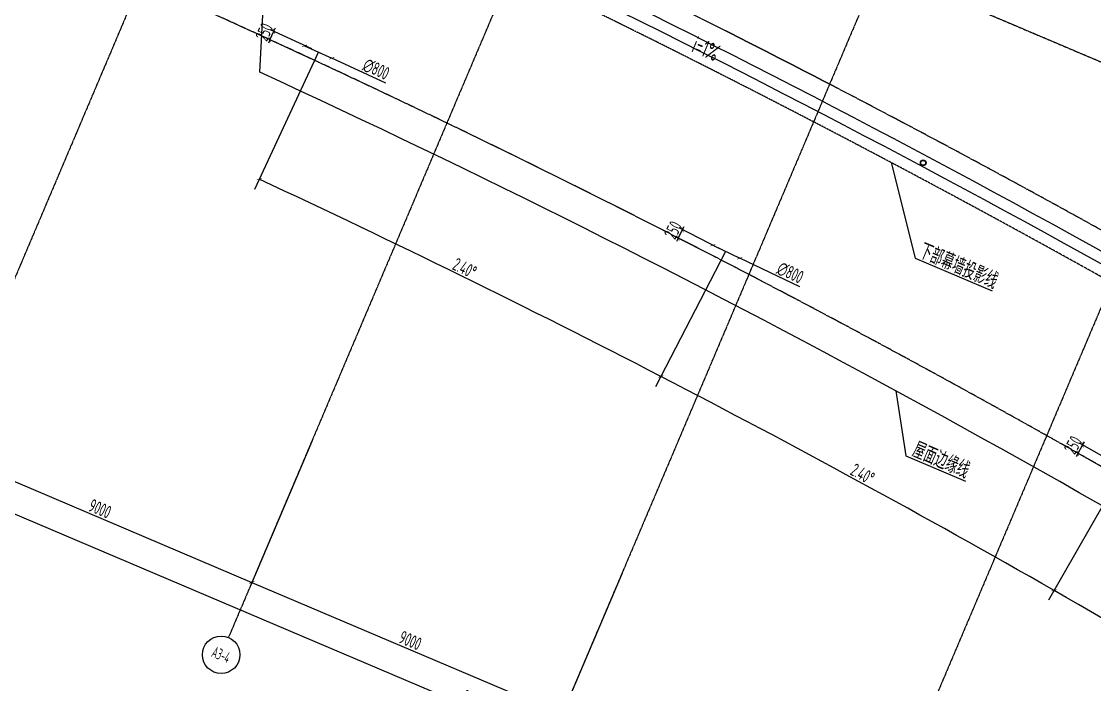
# Model space of a CAD drawing. Extents: x 11778731 to 12222456, y -6694179 to -6314888.
# Drawn here: x 11892748 to 11921395, y -6449001 to -6431301 of the extents above; entities that cross this region are included whole.
import ezdxf
from ezdxf.enums import TextEntityAlignment as Align

# ---------------------------------------------------------------- set-up
doc = ezdxf.new("R2010")
doc.units = 0
doc.header["$LTSCALE"] = 10
doc.header["$MEASUREMENT"] = 0
doc.linetypes.add('A3-RG-axis-100$0$CENTER', pattern=[2, 1.25, -0.25, 0.25, -0.25])
doc.linetypes.add('A3-RI-RF(顶视)$0$DASH', pattern=[0.35, 0.25, -0.1])
for name, color, linetype in [('A3-RG-axis-100$0$A-DIMS-100', 1, 'Continuous'), ('A3-RG-axis-100$0$A-DIMS-150', 1, 'Continuous'), ('A3-RG-axis-100$0$A-GRID', 1, 'A3-RG-axis-100$0$CENTER'), ('A3-RG-axis-100$0$A-SYMB', 4, 'Continuous'), ('A3-RI-RF(顶视)$0$A-HATH', 9, 'Continuous'), ('A3-RI-RF(顶视)$0$A-ROOF-EDGE', 2, 'Continuous'), ('A3-RI-RF(顶视)$0$A3-RM-RF$0$0P-1', 191, 'Continuous'), ('A3-RI-RF(顶视)$0$A3-SYMB-RF-100$0$A-SYMB', 4, 'Continuous'), ('A3-RI-RF(顶视)$0$A3-SYMB-RF-100$0$A-SYMB-AREA', 4, 'Continuous'), ('A3-RI-RF(顶视)$0$A3-SYMB-RF-100$0$A-SYMB-NAME', 4, 'Continuous'), ('A3-RI-RF(顶视)$0$A3-SYMB-RF-100$0$A-SYMB-NAME-E', 4, 'Continuous')]:
    doc.layers.add(name, color=color, linetype=linetype)
doc.styles.add('A3-RG-axis-100$0$$0$XD2008', font='xd-hzs.shx', dxfattribs={"width": 0.7, "bigfont": 'xd-hztxt.shx'})
doc.styles.add('A3-RG-axis-100$0$XD2008', font='xd-hzs.shx', dxfattribs={"width": 0.7, "bigfont": 'xd-hztxt.shx'})
doc.styles.add('A3-RI-RF(顶视)$0$A3-SYMB-RF-100$0$ECADI', font='hzs.shx', dxfattribs={"width": 0.7, "bigfont": 'hztxt.shx'})
doc.dimstyles.new('A3-RG-axis-100$0$XD100$0', dxfattribs={"dimscale": 100, "dimtxt": 3.5, "dimasz": 1, "dimexe": 1, "dimexo": 2, "dimgap": 0.5, "dimtad": 1, "dimdec": 0, "dimdsep": 46, "dimtxsty": 'A3-RG-axis-100$0$XD2008', "dimblk1": 'A3-RG-axis-100$0$_ARCHTICK', "dimblk2": 'A3-RG-axis-100$0$_ARCHTICK', "dimsah": 1, "dimcen": 2.5, "dimclrt": 4, "dimaunit": 1, "dimadec": 0, "dimazin": 0, "dimtfac": 1, "dimtdec": 0, "dimtix": 1, "dimtmove": 0, "dimatfit": 3, "dimfxl": 0, "dimtolj": 1, "dimtzin": 0, "dimarcsym": 0})

# ---------------------------------------------------------------- blocks, each defined once
blk = doc.blocks.new('A3-RG-axis-100$0$_ARCHTICK')
at = {"color": 0, "linetype": 'ByBlock', "const_width": 0.15}
blk.add_lwpolyline([(-0.5, -0.5), (0.5, 0.5)], dxfattribs=at)
blk = doc.blocks.new('*D57')
at = {"layer": 'A3-RG-axis-100$0$A-DIMS-100', "color": 0, "lineweight": -2}
for p, q in [((11879441, -6434531), (11877837, -6438311)), ((11931726, -6461076), (11877876, -6438218)), ((11931640, -6461280), (11931765, -6460984))]:
    blk.add_line(p, q, dxfattribs=at)
at = {"layer": 'Defpoints', "color": 0}
for p in [(11879520, -6434347), (11877876, -6438218), (11931561, -6461464)]:
    blk.add_point(p, dxfattribs=at)
at = {"layer": 'A3-RG-axis-100$0$A-DIMS-100', "color": 0, "lineweight": -2, "xscale": 100, "yscale": 100, "zscale": 100}
for p, rotation in [((11877876, -6438218), 157.0000000217818), ((11931726, -6461076), 337.0000000217818)]:
    blk.add_blockref('A3-RG-axis-100$0$_ARCHTICK', p, dxfattribs=dict(at, rotation=rotation))
at = {"layer": 'A3-RG-axis-100$0$A-DIMS-100', "color": 4, "insert": (11904889, -6449440), "char_height": 350, "attachment_point": 5, "rotation": 337, "style": 'A3-RG-axis-100$0$XD2008'}
blk.add_mtext('\\A1;58500', dxfattribs=at)
blk = doc.blocks.new('A3-RG-axis-100$0$$0$ECADI-TAG-GRID')
at = {"color": 13}
blk.add_circle((0, 0), 5, dxfattribs=at)
at = {"style": 'A3-RG-axis-100$0$$0$XD2008', "width": 0.7}
blk.add_attdef('GRID', text='', height=5, dxfattribs=at).set_placement((0, 0), align=Align.MIDDLE)
blk = doc.blocks.new('*D71')
at = {"layer": 'A3-RG-axis-100$0$A-DIMS-100', "color": 0, "lineweight": -2}
for p, q in [((11892212, -6438996), (11890577, -6442849)), ((11890616, -6442757), (11898900, -6446274)), ((11899878, -6443971), (11898861, -6446366))]:
    blk.add_line(p, q, dxfattribs=at)
at = {"layer": 'Defpoints', "color": 0}
for p in [(11892290, -6438812), (11899956, -6443787), (11898900, -6446274)]:
    blk.add_point(p, dxfattribs=at)
at = {"layer": 'A3-RG-axis-100$0$A-DIMS-100', "color": 0, "lineweight": -2, "xscale": 100, "yscale": 100, "zscale": 100}
for p, rotation in [((11890616, -6442757), 156.9999999998815), ((11898900, -6446274), 336.9999999998814)]:
    blk.add_blockref('A3-RG-axis-100$0$_ARCHTICK', p, dxfattribs=dict(at, rotation=rotation))
at = {"layer": 'A3-RG-axis-100$0$A-DIMS-100', "color": 4, "insert": (11894846, -6444308), "char_height": 350, "attachment_point": 5, "rotation": 337, "style": 'A3-RG-axis-100$0$XD2008'}
blk.add_mtext('\\A1;9000', dxfattribs=at)
blk = doc.blocks.new('*D72')
at = {"layer": 'A3-RG-axis-100$0$A-DIMS-100', "color": 0, "lineweight": -2}
for p, q in [((11900497, -6442513), (11898861, -6446366)), ((11898900, -6446274), (11907185, -6449790)), ((11908143, -6447533), (11907146, -6449882))]:
    blk.add_line(p, q, dxfattribs=at)
at = {"layer": 'Defpoints', "color": 0}
for p in [(11900575, -6442328), (11908221, -6447349), (11907185, -6449790)]:
    blk.add_point(p, dxfattribs=at)
at = {"layer": 'A3-RG-axis-100$0$A-DIMS-100', "color": 0, "lineweight": -2, "xscale": 100, "yscale": 100, "zscale": 100}
for p, rotation in [((11898900, -6446274), 156.9999999998815), ((11907185, -6449790), 336.9999999998814)]:
    blk.add_blockref('A3-RG-axis-100$0$_ARCHTICK', p, dxfattribs=dict(at, rotation=rotation))
at = {"layer": 'A3-RG-axis-100$0$A-DIMS-100', "color": 4, "insert": (11903130, -6447825), "char_height": 350, "attachment_point": 5, "rotation": 337, "style": 'A3-RG-axis-100$0$XD2008'}
blk.add_mtext('\\A1;9000', dxfattribs=at)
blk = doc.blocks.new('*D73')
at = {"layer": 'A3-RG-axis-100$0$A-DIMS-100', "color": 0, "lineweight": -2}
for p, q in [((11908781, -6446029), (11907146, -6449882)), ((11907185, -6449790), (11915469, -6453307)), ((11916428, -6451049), (11915430, -6453399))]:
    blk.add_line(p, q, dxfattribs=at)
at = {"layer": 'Defpoints', "color": 0}
for p in [(11908859, -6445845), (11916506, -6450865), (11915469, -6453307)]:
    blk.add_point(p, dxfattribs=at)
at = {"layer": 'A3-RG-axis-100$0$A-DIMS-100', "color": 0, "lineweight": -2, "xscale": 100, "yscale": 100, "zscale": 100}
for p, rotation in [((11907185, -6449790), 156.9999999998815), ((11915469, -6453307), 336.9999999998814)]:
    blk.add_blockref('A3-RG-axis-100$0$_ARCHTICK', p, dxfattribs=dict(at, rotation=rotation))
at = {"layer": 'A3-RG-axis-100$0$A-DIMS-100', "color": 4, "insert": (11911415, -6451341), "char_height": 350, "attachment_point": 5, "rotation": 337, "style": 'A3-RG-axis-100$0$XD2008'}
blk.add_mtext('\\A1;9000', dxfattribs=at)
blk = doc.blocks.new('*D85')
at = {"layer": 'A3-RG-axis-100$0$A-DIMS-100', "color": 0, "lineweight": -2}
for p in [(11900307, -6431950), (11902480, -6432945)]:
    blk.add_line(p, (11901035, -6432283), dxfattribs=at)
at = {"layer": 'Defpoints', "color": 0}
for p in [(11900307, -6431950), (11901035, -6432283)]:
    blk.add_point(p, dxfattribs=at)
at = {"layer": 'A3-RG-axis-100$0$A-DIMS-100', "color": 0, "lineweight": -2, "xscale": 100, "yscale": 100, "zscale": 100}
for p, rotation in [((11900307, -6431950), 335.3899367511891), ((11901035, -6432283), 155.3899367511891)]:
    blk.add_blockref('A3-RG-axis-100$0$_ARCHTICK', p, dxfattribs=dict(at, rotation=rotation))
at = {"layer": 'A3-RG-axis-100$0$A-DIMS-100', "color": 4, "insert": (11902216, -6432577), "char_height": 350, "attachment_point": 5, "rotation": 335.3899, "style": 'A3-RG-axis-100$0$XD2008'}
blk.add_mtext('\\A1;∅800', dxfattribs=at)
blk = doc.blocks.new('*D86')
at = {"layer": 'A3-RG-axis-100$0$A-DIMS-100', "color": 0, "lineweight": -2}
for p in [(11911206, -6437275), (11913529, -6438383)]:
    blk.add_line(p, (11911928, -6437619), dxfattribs=at)
at = {"layer": 'Defpoints', "color": 0}
for p in [(11911206, -6437275), (11911928, -6437619)]:
    blk.add_point(p, dxfattribs=at)
at = {"layer": 'A3-RG-axis-100$0$A-DIMS-100', "color": 0, "lineweight": -2, "xscale": 100, "yscale": 100, "zscale": 100}
for p, rotation in [((11911206, -6437275), 334.4948749529121), ((11911928, -6437619), 154.4948749529122)]:
    blk.add_blockref('A3-RG-axis-100$0$_ARCHTICK', p, dxfattribs=dict(at, rotation=rotation))
at = {"layer": 'A3-RG-axis-100$0$A-DIMS-100', "color": 4, "insert": (11913271, -6438011), "char_height": 350, "attachment_point": 5, "rotation": 334.4949, "style": 'A3-RG-axis-100$0$XD2008'}
blk.add_mtext('\\A1;∅800', dxfattribs=at)
blk = doc.blocks.new('*D88')
at = {"layer": 'A3-RG-axis-100$0$A-DIMS-100', "color": 0, "lineweight": -2}
for p, q in [((11899487, -6431563), (11899529, -6431472)), ((11900387, -6432254), (11899291, -6431747)), ((11899382, -6431789), (11899340, -6431880)), ((11899382, -6431789), (11899487, -6431563)), ((11900499, -6432030), (11899396, -6431521))]:
    blk.add_line(p, q, dxfattribs=at)
at = {"layer": 'Defpoints', "color": 0}
for p in [(11899487, -6431563), (11900569, -6432337), (11900681, -6432114)]:
    blk.add_point(p, dxfattribs=at)
at = {"layer": 'A3-RG-axis-100$0$A-DIMS-100', "color": 0, "lineweight": -2, "xscale": 100, "yscale": 100, "zscale": 100}
for p, rotation in [((11899487, -6431563), 245.2188392254766), ((11899382, -6431789), 65.21883922547661)]:
    blk.add_blockref('A3-RG-axis-100$0$_ARCHTICK', p, dxfattribs=dict(at, rotation=rotation))
at = {"layer": 'A3-RG-axis-100$0$A-DIMS-100', "color": 4, "insert": (11899230, -6431582), "char_height": 350, "attachment_point": 5, "rotation": 65.2188, "style": 'A3-RG-axis-100$0$XD2008'}
blk.add_mtext('\\A1;250', dxfattribs=at)
blk = doc.blocks.new('*D89')
at = {"layer": 'A3-RG-axis-100$0$A-DIMS-100', "color": 0, "lineweight": -2}
for p, q in [((11910284, -6437082), (11910398, -6436860)), ((11911390, -6437369), (11910309, -6436814)), ((11910398, -6436860), (11910443, -6436771)), ((11911269, -6437588), (11910195, -6437037)), ((11910284, -6437082), (11910238, -6437171))]:
    blk.add_line(p, q, dxfattribs=at)
at = {"layer": 'Defpoints', "color": 0}
for p in [(11910398, -6436860), (11911568, -6437461), (11911447, -6437679)]:
    blk.add_point(p, dxfattribs=at)
at = {"layer": 'A3-RG-axis-100$0$A-DIMS-100', "color": 0, "lineweight": -2, "xscale": 100, "yscale": 100, "zscale": 100}
for p, rotation in [((11910398, -6436860), 242.8220241573225), ((11910284, -6437082), 62.82202415732252)]:
    blk.add_blockref('A3-RG-axis-100$0$_ARCHTICK', p, dxfattribs=dict(at, rotation=rotation))
at = {"layer": 'A3-RG-axis-100$0$A-DIMS-100', "color": 4, "insert": (11910141, -6436868), "char_height": 350, "attachment_point": 5, "rotation": 62.822, "style": 'A3-RG-axis-100$0$XD2008'}
blk.add_mtext('\\A1;250', dxfattribs=at)
blk = doc.blocks.new('*D90')
at = {"layer": 'A3-RG-axis-100$0$A-DIMS-100', "color": 0, "lineweight": -2}
for p, q in [((11920954, -6442827), (11921077, -6442610)), ((11922047, -6443161), (11920990, -6442560)), ((11921077, -6442610), (11921127, -6442523)), ((11921916, -6443374), (11920867, -6442777)), ((11920954, -6442827), (11920904, -6442914))]:
    blk.add_line(p, q, dxfattribs=at)
at = {"layer": 'Defpoints', "color": 0}
for p in [(11921077, -6442610), (11922090, -6443473), (11922221, -6443259)]:
    blk.add_point(p, dxfattribs=at)
at = {"layer": 'A3-RG-axis-100$0$A-DIMS-100', "color": 0, "lineweight": -2, "xscale": 100, "yscale": 100, "zscale": 100}
for p, rotation in [((11921077, -6442610), 240.39124242227), ((11920954, -6442827), 60.39124242226997)]:
    blk.add_blockref('A3-RG-axis-100$0$_ARCHTICK', p, dxfattribs=dict(at, rotation=rotation))
at = {"layer": 'A3-RG-axis-100$0$A-DIMS-100', "color": 4, "insert": (11920820, -6442607), "char_height": 350, "attachment_point": 5, "rotation": 60.3912, "style": 'A3-RG-axis-100$0$XD2008'}
blk.add_mtext('\\A1;250', dxfattribs=at)
blk = doc.blocks.new('*D92')
at = {"layer": 'A3-RG-axis-100$0$A-DIMS-100', "color": 0, "lineweight": -2}
blk.add_arc((11778731, -6694179), 285300, 62.64693, 65.04693, dxfattribs=at)
at = {"layer": 'Defpoints', "color": 0}
for p in [(11900674, -6432111), (11911541, -6437447), (11906267, -6438972), (11778731, -6694179), (11778731, -6694179)]:
    blk.add_point(p, dxfattribs=at)
at = {"layer": 'A3-RG-axis-100$0$A-DIMS-100', "color": 0, "lineweight": -2, "xscale": 100, "yscale": 100, "zscale": 100}
for p, rotation in [((11899092, -6435510), 155.0469259396337), ((11909818, -6440778), 332.6469277024722)]:
    blk.add_blockref('A3-RG-axis-100$0$_ARCHTICK', p, dxfattribs=dict(at, rotation=rotation))
at = {"layer": 'A3-RG-axis-100$0$A-DIMS-100', "color": 4, "insert": (11904582, -6437886), "char_height": 350, "attachment_point": 5, "rotation": 333.8469, "style": 'A3-RG-axis-100$0$XD2008'}
blk.add_mtext('\\A1;2.40°', dxfattribs=at)
blk = doc.blocks.new('*D93')
at = {"layer": 'A3-RG-axis-100$0$A-DIMS-100', "color": 0, "lineweight": -2}
blk.add_arc((11778731, -6694179), 285300, 60.24693, 62.64693, dxfattribs=at)
at = {"layer": 'Defpoints', "color": 0}
for p in [(11911541, -6437447), (11922176, -6443234), (11916842, -6444537), (11778731, -6694179), (11778731, -6694179)]:
    blk.add_point(p, dxfattribs=at)
at = {"layer": 'A3-RG-axis-100$0$A-DIMS-100', "color": 0, "lineweight": -2, "xscale": 100, "yscale": 100, "zscale": 100}
for p, rotation in [((11909818, -6440778), 152.6469277024728), ((11920315, -6446489), 330.2469277095915)]:
    blk.add_blockref('A3-RG-axis-100$0$_ARCHTICK', p, dxfattribs=dict(at, rotation=rotation))
at = {"layer": 'A3-RG-axis-100$0$A-DIMS-100', "color": 4, "insert": (11915204, -6443381), "char_height": 350, "attachment_point": 5, "rotation": 331.4469, "style": 'A3-RG-axis-100$0$XD2008'}
blk.add_mtext('\\A1;2.40°', dxfattribs=at)
blk = doc.blocks.new('*D94')
at = {"layer": 'A3-RG-axis-100$0$A-DIMS-100', "color": 0, "lineweight": -2}
blk.add_arc((11778731, -6694179), 285300, 57.84693, 60.24693, dxfattribs=at)
at = {"layer": 'Defpoints', "color": 0}
for p in [(11922176, -6443234), (11932558, -6449461), (11927175, -6450539), (11778731, -6694179), (11778731, -6694179)]:
    blk.add_point(p, dxfattribs=at)
at = {"layer": 'A3-RG-axis-100$0$A-DIMS-100', "color": 0, "lineweight": -2, "xscale": 100, "yscale": 100, "zscale": 100}
for p, rotation in [((11920315, -6446489), 150.2469277095912), ((11930563, -6452635), 327.8469277238162)]:
    blk.add_blockref('A3-RG-axis-100$0$_ARCHTICK', p, dxfattribs=dict(at, rotation=rotation))
at = {"layer": 'A3-RG-axis-100$0$A-DIMS-100', "color": 4, "insert": (11925586, -6449316), "char_height": 350, "attachment_point": 5, "rotation": 329.0469, "style": 'A3-RG-axis-100$0$XD2008'}
blk.add_mtext('\\A1;2.40°', dxfattribs=at)
blk = doc.blocks.new('A3-RI-RF(顶视)$0$A3-SYMB-RF-100$0$ECADI-TAG-ROOM')
at = {"layer": 'A3-RI-RF(顶视)$0$A3-SYMB-RF-100$0$A-SYMB-AREA', "style": 'A3-RI-RF(顶视)$0$A3-SYMB-RF-100$0$ECADI', "width": 0.7}
blk.add_attdef('340M2', text='', height=2.5, dxfattribs=at).set_placement((7.17, -1.75), align=Align.MIDDLE_LEFT)
at = {"layer": 'A3-RI-RF(顶视)$0$A3-SYMB-RF-100$0$A-SYMB-NAME', "style": 'A3-RI-RF(顶视)$0$A3-SYMB-RF-100$0$ECADI', "width": 0.7}
blk.add_attdef('CHINESENAME', (-5.13, 0.09), '', height=4.5, dxfattribs=at)
at = {"layer": 'A3-RI-RF(顶视)$0$A3-SYMB-RF-100$0$A-SYMB-NAME-E', "style": 'A3-RI-RF(顶视)$0$A3-SYMB-RF-100$0$ECADI', "width": 0.7}
for tag, p in [('ENGLISHHIGH', (-5.13, 8.04)), ('ENGLISHLOW', (-5.13, 4.84))]:
    blk.add_attdef(tag, p, '', height=2.5, dxfattribs=at)
blk = doc.blocks.new('A3-RI-RF(顶视)$0$A3-RM-RF$0$DFA')
at = {"layer": 'A3-RI-RF(顶视)$0$A3-RM-RF$0$0P-1'}
for radius in [75, 65]:
    blk.add_circle((0, 0), radius, dxfattribs=at)
blk = doc.blocks.new('A3-RI-RF(顶视)')
at = {"layer": 'A3-RI-RF(顶视)$0$A-HATH', "linetype": 'A3-RI-RF(顶视)$0$DASH'}
blk.add_lwpolyline([(11904898.2, -6423676.1), (11904600.3, -6429360, -0.0333173), (11938659.8, -6448425.2), (11947184.1, -6452043.6), (11970555.8, -6461964.3), (11976217.5, -6448626.2)], format="xyb", dxfattribs=at)
at = {"layer": 'A3-RI-RF(顶视)$0$A-ROOF-EDGE'}
blk.add_lwpolyline([(11977074.7, -6448935.7), (11977074.7, -6448935.7), (11971198.1, -6462780.1), (11953156.1, -6455121.7), (11952019.1, -6457800.3), (11961868.5, -6461981.1), (11950654.5, -6488399.6), (11923775.8, -6476990.3), (11934989.8, -6450571.8), (11944839.2, -6454752.6), (11945976.2, -6452074), (11937358.7, -6448416.1, 0.0021045), (11935284.3, -6447089.5), (11932817.3, -6450983.9, 0.0333547), (11899110.4, -6432654.1), (11899696.6, -6421468.1)], format="xyb", dxfattribs=at)
at = {"layer": 'A3-RI-RF(顶视)$0$A3-RM-RF$0$0P-1'}
for points in [[(11905192.1, -6423800.8), (11904910.4, -6429175.3, -0.0331236), (11938801.4, -6448159.4), (11947301.3, -6451767.4), (11970396.9, -6461570.9), (11975941.3, -6448508.9)], [(11905485.9, -6423925.6), (11905220.5, -6428990.8, -0.0329302), (11938942.8, -6447893.6), (11947418.5, -6451491.3), (11970237.9, -6461177.5), (11975665.2, -6448391.7)]]:
    blk.add_lwpolyline(points, format="xyb", dxfattribs=at)
at = {"layer": 'A3-RI-RF(顶视)$0$A3-SYMB-RF-100$0$A-SYMB'}
blk.add_lwpolyline([(11911787.8, -6432412.3, 0, 0, 0), (11913364.8, -6433205, 80, 0, 0), (11913632.9, -6433339.7, 0, 0, 0)], format="xyseb", dxfattribs=at)
for points in [[(11915964.9, -6435067), (11916605.9, -6437619.9), (11918662, -6438492.6)], [(11916093.3, -6441161.1), (11916361.5, -6442895), (11917952.3, -6443570.3)]]:
    blk.add_lwpolyline(points, dxfattribs=at)
at = {"layer": 'A3-RI-RF(顶视)$0$A3-RM-RF$0$0P-1'}
blk.add_blockref('A3-RI-RF(顶视)$0$A3-RM-RF$0$DFA', (11916821.3, -6435073.6), dxfattribs=at)
at = {"layer": 'A3-RI-RF(顶视)$0$A3-SYMB-RF-100$0$A-SYMB'}
ref = blk.add_blockref('A3-RI-RF(顶视)$0$A3-SYMB-RF-100$0$ECADI-TAG-ROOM', (11911260.1, -6431877.2), dxfattribs=dict(at, xscale=-99.99999999989045, yscale=100.0000000001164, rotation=156.9999999997605))
ref.add_attrib('CHINESENAME', 'i=1%', (11910609.1, -6432099.2), dxfattribs={"height": 450, "rotation": 337, "style": 'A3-RI-RF(顶视)$0$A3-SYMB-RF-100$0$ECADI', "width": 0.7})
ref = blk.add_blockref('A3-RI-RF(顶视)$0$A3-SYMB-RF-100$0$ECADI-TAG-ROOM', (11917136.5, -6437810.3), dxfattribs=dict(at, xscale=99.99999999989046, yscale=100.0000000001164, rotation=337))
ref.add_attrib('CHINESENAME', '下部幕墙投影线', (11916668.2, -6437602), dxfattribs={"height": 450, "rotation": 337, "style": 'A3-RI-RF(顶视)$0$A3-SYMB-RF-100$0$ECADI', "width": 0.7})
ref = blk.add_blockref('A3-RI-RF(顶视)$0$A3-SYMB-RF-100$0$ECADI-TAG-ROOM', (11916958.5, -6443113.6), dxfattribs=dict(at, xscale=99.99999999989046, yscale=100.0000000001164, rotation=337))
ref.add_attrib('CHINESENAME', '屋面边缘线', (11916490.1, -6442905.3), dxfattribs={"height": 450, "rotation": 337, "style": 'A3-RI-RF(顶视)$0$A3-SYMB-RF-100$0$ECADI', "width": 0.7})
blk = doc.blocks.new('A3-RG-axis-100')
at = {"layer": 'A3-RG-axis-100$0$A-DIMS-100'}
blk.add_line((11922175.5, -6443233.5), (11920165.7, -6446749.6), dxfattribs=at)
at = {"layer": 'A3-RG-axis-100$0$A-DIMS-150'}
for p, q in [((11900673.9, -6432110.5), (11898965.3, -6435782.4)), ((11909680.3, -6441044), (11911541.2, -6437446.8))]:
    blk.add_line(p, q, dxfattribs=at)
at = {"layer": 'A3-RG-axis-100$0$A-GRID'}
for p, q in [((11916344.3, -6405177.9), (11898275.1, -6447746.3)), ((11924628.9, -6408694.5), (11906537.9, -6451314.1)), ((11932913.4, -6412211.1), (11914822.5, -6454830.7)), ((11898074.3, -6425185.8), (11889990.6, -6444229.8)), ((11905882.4, -6425723.4), (11983197.9, -6458541.9))]:
    blk.add_line(p, q, dxfattribs=at)
for radius, start, end in [(294300, 57.267208, 69.150423), (288800, 57.079997, 69.144838)]:
    blk.add_arc((11778730.7, -6694178.7), radius, start, end, dxfattribs=at)
at = {"layer": 'A3-RG-axis-100$0$A-SYMB'}
ref = blk.add_blockref('A3-RG-axis-100$0$$0$ECADI-TAG-GRID', (11898079.8, -6448206.6), dxfattribs=dict(at, xscale=100, yscale=100, zscale=100, rotation=337))
ref.add_attrib('GRID', 'A3-4', dxfattribs={"layer": '0', "height": 300, "rotation": 337, "style": 'A3-RG-axis-100$0$$0$XD2008', "width": 0.5}).set_placement((11898079.8, -6448206.6), align=Align.MIDDLE)
at = {"layer": 'A3-RG-axis-100$0$A-DIMS-100'}
for base, p1, p2, angle, picture, middle in [((11899486.7, -6431562.5), (11900568.9, -6432337.4), (11900680.8, -6432113.8), 65.21884, '*D88', (11899230, -6431581.7)), ((11877876.4, -6438218.5), (11931561.4, -6461463.7), (11879519.6, -6434347.3), 337, '*D57', (11904889, -6449440.2)), ((11910397.8, -6436859.9), (11911446.7, -6437679.4), (11911567.8, -6437460.7), 62.82202, '*D89', (11910140.5, -6436868.3)), ((11898900.3, -6446273.5), (11892290.4, -6438811.9), (11899955.7, -6443787.1), 337, '*D71', (11894845.9, -6444308.1)), ((11907184.8, -6449790.1), (11900574.9, -6442328.4), (11908221.2, -6447348.7), 337, '*D72', (11903130.5, -6447824.7)), ((11921077.2, -6442609.6), (11922090.4, -6443472.8), (11922220.6, -6443259.4), 60.39124, '*D90', (11920819.8, -6442607.1)), ((11915469.4, -6453306.7), (11908859.4, -6445845), (11916505.7, -6450865.3), 337, '*D73', (11911415, -6451341.3))]:
    dim = blk.add_linear_dim(base=base, p1=p1, p2=p2, angle=angle, dimstyle='A3-RG-axis-100$0$XD100$0', override={"dimasz": 1}, dxfattribs=at)
    dim.commit()
    dim.dimension.update_dxf_attribs({"geometry": picture, "text_midpoint": middle})
for p1, p2, picture, middle in [((11900307.4, -6431950), (11901034.7, -6432283.2), '*D85', (11902121.9, -6432781.2)), ((11911205.7, -6437274.7), (11911927.8, -6437619.1), '*D86', (11913173.9, -6438213.6))]:
    dim = blk.add_diameter_dim_2p(p1=p1, p2=p2, dimstyle='A3-RG-axis-100$0$XD100$0', override={"dimasz": 1}, dxfattribs=at)
    dim.commit()
    dim.dimension.update_dxf_attribs({"geometry": picture, "text_midpoint": middle, "dimtype": 131})
for base, line1, line2, override, picture, middle in [((11906267.4, -6438972), ((11911541.2, -6437446.8), (11778730.7, -6694178.7)), ((11778730.7, -6694178.7), (11900673.8, -6432110.7)), {"dimasz": 1, "dimaunit": 0, "dimadec": 2}, '*D92', (11904581.8, -6437885.9)), ((11916842.4, -6444536.5), ((11922175.5, -6443233.5), (11778730.7, -6694178.7)), ((11911541.2, -6437446.8), (11778730.7, -6694178.7)), {"dimaunit": 0, "dimadec": 2}, '*D93', (11915203.8, -6443380.8)), ((11927175.2, -6450539), ((11932558.2, -6449460.5), (11778730.7, -6694178.7)), ((11922175.5, -6443233.5), (11778730.7, -6694178.7)), {"dimaunit": 0, "dimadec": 2}, '*D94', (11925586.4, -6449315.7))]:
    dim = blk.add_angular_dim_2l(base=base, line1=line1, line2=line2, dimstyle='A3-RG-axis-100$0$XD100$0', override=override, dxfattribs=at)
    dim.commit()
    dim.dimension.update_dxf_attribs({"geometry": picture, "text_midpoint": middle})

msp = doc.modelspace()

# ---------------------------------------------------------------- block references
for name in ['A3-RI-RF(顶视)', 'A3-RG-axis-100']:
    msp.add_blockref(name, (0, 0))

doc.saveas('drawing.dxf')
